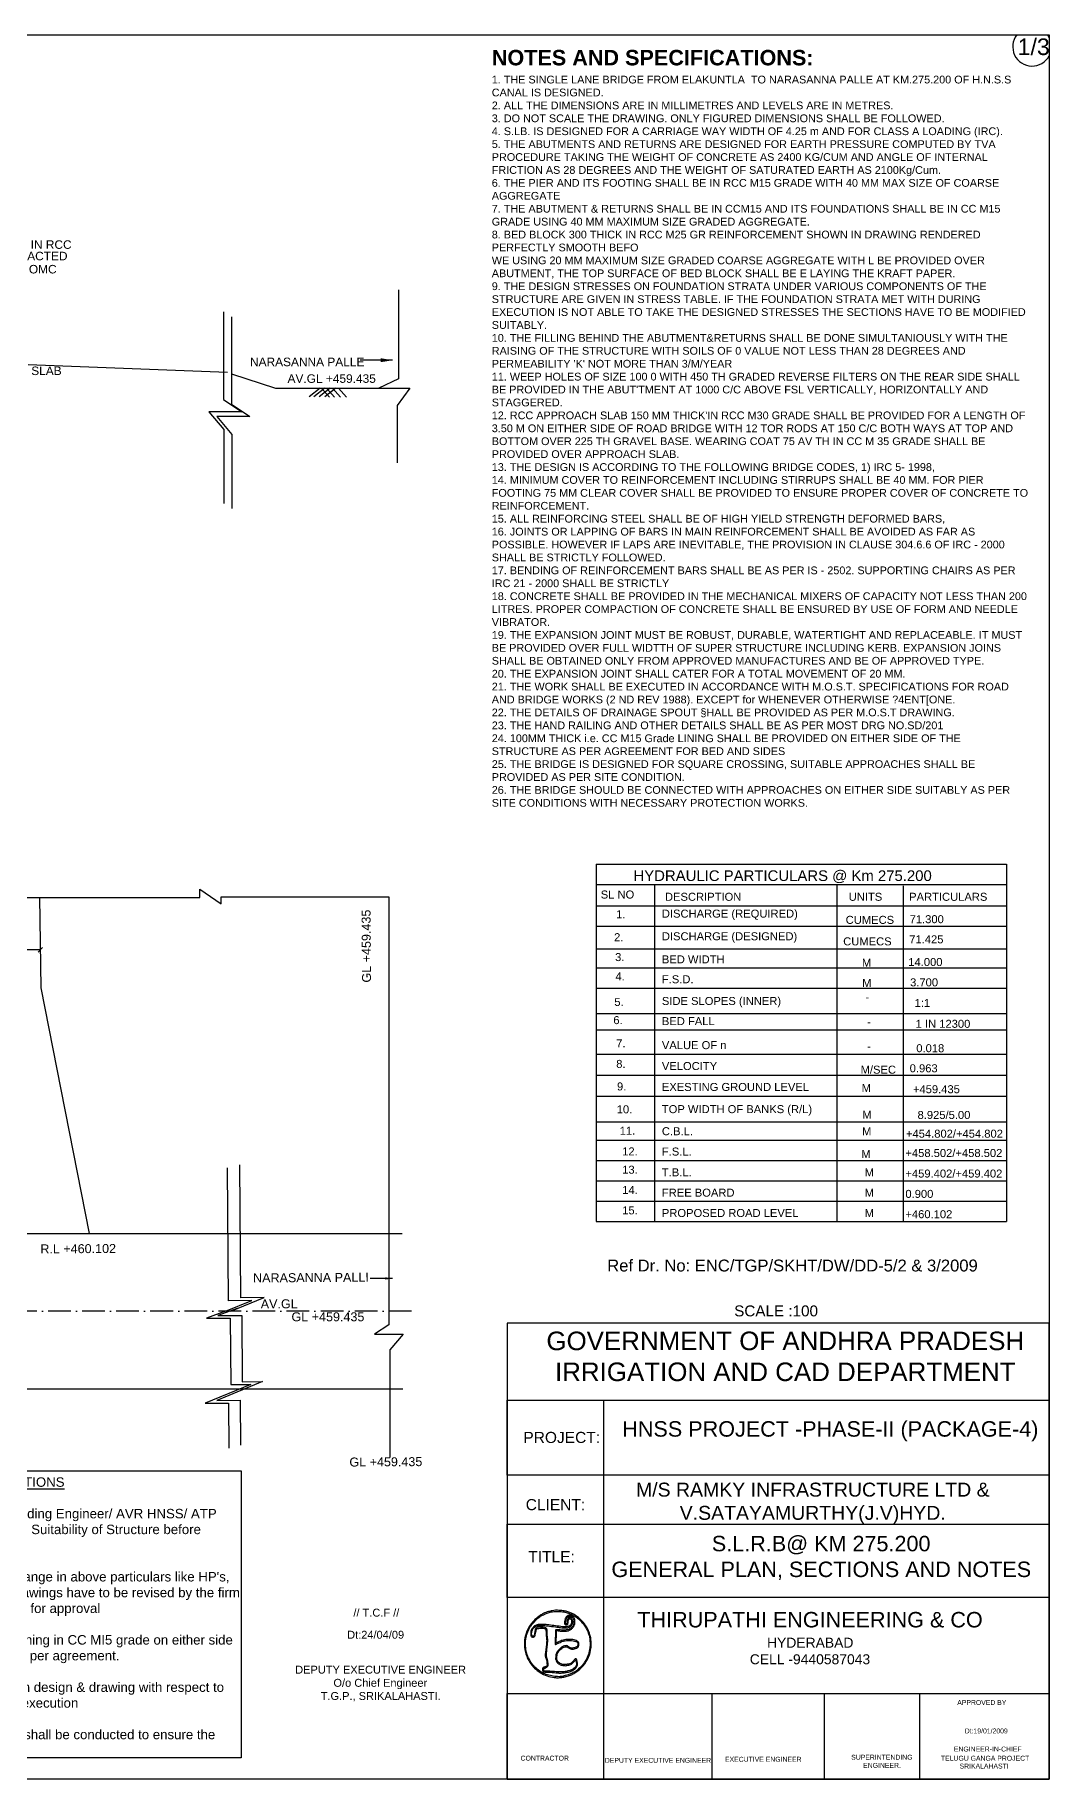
# Model space of a CAD drawing. Header units: millimetres. Extents: x 5124 to 3251958, y 2311 to 45962895.
# Drawn here: x 3230522 to 3251958, y 45926035 to 45962895 of the extents above; entities that cross this region are included whole.
import ezdxf

# ---------------------------------------------------------------- set-up
doc = ezdxf.new("R2010")
doc.units = ezdxf.units.MM
doc.header["$MEASUREMENT"] = 0
doc.linetypes.add('ACAD_ISO10W100', pattern=[18, 12, -3, 0, -3])
for name, color, linetype in [('DIMENSION', 7, 'Continuous'), ('DRAWING', 7, 'Continuous'), ('TEXT', 7, 'Continuous')]:
    doc.layers.add(name, color=color, linetype=linetype)
doc.styles.get("Standard").update_dxf_attribs({"font": 'arial.ttf', "height": 180})
doc.dimstyles.get("Standard").update_dxf_attribs({"dimtxt": 200, "dimasz": 110, "dimexe": 0.18, "dimexo": 0.0625, "dimgap": 0.09, "dimtad": 0, "dimtih": 1, "dimtoh": 1, "dimdec": 0, "dimzin": 0, "dimdsep": 46, "dimtxsty": 'Standard', "dimblk": 'OBLIQUE', "dimcen": 0.09, "dimse1": 1, "dimse2": 1, "dimadec": 0, "dimazin": 0, "dimtfac": 1, "dimtdec": 0, "dimtofl": 0, "dimtmove": 0, "dimatfit": 3, "dimfxl": 1, "dimtolj": 1, "dimtzin": 0, "dimarcsym": 0})

# ---------------------------------------------------------------- blocks, each defined once
blk = doc.blocks.new('_Oblique')
at = {"color": 0, "linetype": 'ByBlock', "lineweight": -2}
blk.add_line((-0.5, -0.5), (0.5, 0.5), dxfattribs=at)
blk = doc.blocks.new('*D97')
at = {"layer": 'Defpoints', "color": 0, "transparency": 16777216}
for p in [(3230637, 45943854), (3226951, 45943569), (3226951, 45943559)]:
    blk.add_point(p, dxfattribs=at)
at = {"layer": 'DIMENSION', "color": 0, "lineweight": -2, "transparency": 16777216}
for p, q in [((3226951, 45943559), (3228526, 45943559)), ((3230637, 45943559), (3229063, 45943559))]:
    blk.add_line(p, q, dxfattribs=at)
at = {"layer": 'DIMENSION', "color": 0, "lineweight": -2, "transparency": 16777216, "xscale": 95, "yscale": 95, "zscale": 95, "rotation": 180}
blk.add_blockref('_Oblique', (3226951, 45943559), dxfattribs=at)
at = {"layer": 'DIMENSION', "color": 0, "lineweight": -2, "transparency": 16777216, "xscale": 95, "yscale": 95, "zscale": 95}
blk.add_blockref('_Oblique', (3230637, 45943559), dxfattribs=at)
at = {"layer": 'DIMENSION', "color": 0, "transparency": 16777216, "insert": (3228794, 45943559), "char_height": 180, "attachment_point": 5}
blk.add_mtext('\\A1;5000', dxfattribs=at)

msp = doc.modelspace()

# ---------------------------------------------------------------- linework, layer by layer
for points in [[(3241456.7, 45929594, 0.011371), (3241378.8, 45929575.2, 0.02579), (3241321.2, 45929556.7, 0.027062), (3241267.5, 45929532.9, 0.013799), (3241202.7, 45929497.6, 0.049276), (3241144.2, 45929455.4, 0.020623), (3241074, 45929388.1, 0.020736), (3241008.3, 45929313.7, 0.039557), (3240963, 45929248, 0.070595), (3240890.6, 45929068.3, 0.067578), (3240869.5, 45928872.8, 0.067285), (3240901.4, 45928678, 0.06891), (3240983.7, 45928500.4, 0.057705), (3241080.6, 45928382.3, 0.054334), (3241203.7, 45928286.8, 0.05355), (3241346.2, 45928218.9, 0.052844), (3241500.6, 45928182.4, 0.040381), (3241587.5, 45928178.5, 0.03202), (3241681.1, 45928187.8, 0.031364), (3241774.9, 45928209.3, 0.03411), (3241862.7, 45928242, 0.075635), (3242038.3, 45928356.1, 0.073326), (3242174.3, 45928518.4, 0.073591), (3242257.3, 45928712.4, 0.077104), (3242278.7, 45928919, 0.004861), (3242275.3, 45928976.4, 0.019003), (3242271.4, 45929011.7, 0.02286), (3242265.3, 45929043.3, 0.009468), (3242254.3, 45929085.4, 0.065489), (3242186.3, 45929243.5, 0.057691), (3242077.2, 45929386.3, 0.058022), (3241939.2, 45929499.7, 0.068022), (3241785.7, 45929571.1, 0.035725), (3241708.4, 45929589.1, 0.021943), (3241615.5, 45929599.7, 0.021989), (3241525, 45929602, 0.048915)], [(3241748.7, 45929556, -0.010053), (3241799.4, 45929541.4, -0.02116), (3241837.9, 45929527.7, -0.022523), (3241873.7, 45929511.4, -0.013074), (3241915.1, 45929488.8, -0.040153), (3241992.5, 45929435.1, -0.032263), (3242066.6, 45929365.9, -0.031944), (3242132, 45929286.8, -0.036921), (3242183.4, 45929203.7, -0.012801), (3242200.8, 45929168.1, -0.018323), (3242214.2, 45929135.6, -0.011926), (3242223.5, 45929108.5, -0.421559), (3242220.6, 45929103.2, 0.438354), (3242220.2, 45929102.3, 0.035377), (3242221.4, 45929099.6, 0.030088), (3242223.7, 45929096.1, 0.016409), (3242226.8, 45929092.1, -0.136522), (3242242, 45929058, -0.015322), (3242252.1, 45928973, -0.019775), (3242256.5, 45928881.8, -0.035566), (3242251.8, 45928807.1, -0.046854), (3242220.6, 45928672, -0.049001), (3242165, 45928547.2, -0.049074), (3242086.3, 45928435.8, -0.047266), (3241986.5, 45928340.3, -0.036649), (3241932.6, 45928303.8, -0.020541), (3241862.5, 45928267.1, -0.020402), (3241791.8, 45928237.3, -0.050634), (3241737.6, 45928223, 0.011096), (3241727.5, 45928221.2, 0.006376), (3241715.4, 45928218.6, 0.006368), (3241703.4, 45928215.7, 0.010561), (3241693.3, 45928212.8, -0.075797), (3241599.8, 45928199.4, -0.036256), (3241478.5, 45928209.3, -0.035773), (3241355.1, 45928237.6, -0.053967), (3241253.9, 45928280.9, -0.043816), (3241139.3, 45928359.3, -0.050353), (3241045.9, 45928453.2, -0.04992), (3240972.6, 45928564.6, -0.041857), (3240917.6, 45928695.1, -0.041799), (3240901.4, 45928763.5, -0.022952), (3240892.7, 45928849.2, -0.022835), (3240891.7, 45928936.7, -0.036198), (3240899.8, 45929011.3, -0.027029), (3240915.3, 45929076.5, -0.021589), (3240938.8, 45929144.8, -0.021847), (3240967.6, 45929209.6, -0.030803), (3240999.2, 45929264.4, -0.030973), (3241037.8, 45929315.6, -0.014365), (3241093.8, 45929377.2, -0.013732), (3241151.2, 45929433.7, -0.048124), (3241192.4, 45929465.3, -0.015617), (3241225.2, 45929484.3, -0.006514), (3241270.6, 45929508, -0.006284), (3241315.6, 45929530.1, -0.02113), (3241345.8, 45929543, -0.047647), (3241436.3, 45929567.4, -0.034153), (3241540.8, 45929578, -0.033468), (3241648.4, 45929574.3, -0.039389)], [(3241789.4, 45929492.3, 0.079905), (3241770.8, 45929480.8, 0.042826), (3241752, 45929461.5, 0.042991), (3241737, 45929439.6, 0.097401), (3241730.7, 45929420.7, -0.017144), (3241729, 45929410.1, -0.007361), (3241726.1, 45929396.1, -0.007273), (3241722.4, 45929381.2, -0.009527), (3241718.7, 45929367.7, 0.057314), (3241713.9, 45929341.2, 0.105744), (3241717.2, 45929319.7, 0.129803), (3241728.2, 45929304.2, 0.112787), (3241745.9, 45929295.2, 0.089359), (3241767, 45929293.8, 0.205539), (3241780.5, 45929301.5, 0.119945), (3241788.8, 45929320.5, 0.023277), (3241793.6, 45929358, -0.017196), (3241797.9, 45929396.4, -0.101894), (3241804.8, 45929415.3, -0.209902), (3241816.1, 45929423, -0.109281), (3241833.5, 45929422.5, -0.199104), (3241855.3, 45929406.3, -0.104543), (3241866.4, 45929373.8, -0.087788), (3241864.3, 45929334.2, -0.092435), (3241848.7, 45929298.4, -0.140361), (3241812.4, 45929268.2, -0.085225), (3241757.9, 45929254.5, -0.045138), (3241672.2, 45929255.7, -0.010085), (3241526.9, 45929273.9, 0.001129), (3241386, 45929294.1, 0.010475), (3241325, 45929301.4, 0.019654), (3241278.7, 45929304.2, 0.009807), (3241220.1, 45929304.2, 0.021045), (3241158.2, 45929300.3, 0.064199), (3241117.3, 45929290.7, 0.07759), (3241084.6, 45929272.2, 0.04157), (3241050.7, 45929240.4, 0.033858), (3241027.3, 45929210.7, 0.055821), (3241012.4, 45929182.6, 0.056084), (3241004.1, 45929152, 0.03454), (3241001, 45929114.7, 0.036481), (3241003.2, 45929077.2, 0.103396), (3241011.9, 45929052.6, 0.148662), (3241027.4, 45929038.7, 0.109578), (3241050, 45929033.6, 0.120124), (3241072.4, 45929039.1, 0.145), (3241087.8, 45929054, 0.076305), (3241099, 45929083.1, 0.015923), (3241108.8, 45929137, -0.009484), (3241113.3, 45929163.8, -0.012925), (3241118.4, 45929187.8, -0.009784), (3241123.6, 45929207.3, -0.12767), (3241127.4, 45929213.8, -0.187867), (3241142, 45929220.2, -0.006627), (3241205, 45929222.1, -0.01166), (3241266, 45929221.7, -0.060862), (3241299.1, 45929216.6, -0.161099), (3241312.9, 45929207.3, -0.110854), (3241320.9, 45929190.2, -0.037878), (3241325.7, 45929156.5, -0.003666), (3241330.5, 45929074.3, 0.004284), (3241332.3, 45929044.3, 0.004704), (3241334.5, 45929015.2, 0.004401), (3241336.9, 45928990.4, 0.023561), (3241338.9, 45928977, -0.066487), (3241340.5, 45928953.2, -0.007257), (3241336, 45928898.4, -0.006419), (3241327.4, 45928818.8, -0.001903), (3241312, 45928697.2, 0.0101), (3241308.1, 45928661.2, 0.046767), (3241308.2, 45928640.3, 0.054451), (3241312.2, 45928621.3, 0.016832), (3241322.2, 45928593.7, -0.025497), (3241330, 45928571.3, -0.017703), (3241336.5, 45928545.2, -0.016989), (3241341.4, 45928517.4, -0.017395), (3241344.5, 45928489.5), (3241348.8, 45928429.7), (3241320.4, 45928413.8, -0.015536), (3241308.7, 45928407.6, -0.017122), (3241297, 45928402.5, -0.016739), (3241286.8, 45928398.8, -0.078777), (3241280.6, 45928397.8, 0.131176), (3241265.7, 45928393.8, 0.136592), (3241255.1, 45928383, 0.106124), (3241249.9, 45928365.8, 0.058162), (3241250.6, 45928343.7, 0.016688), (3241252.9, 45928331.3, 0.019181), (3241255.9, 45928319.7, 0.018627), (3241259.2, 45928310.1, 0.096084), (3241262.1, 45928305.4, 0.155202), (3241267.3, 45928302.4, 0.015688), (3241281.5, 45928300, 0.01847), (3241299, 45928298.1, 0.013691), (3241318.5, 45928297.3, -0.011921), (3241384.4, 45928294.9, -0.00413), (3241479.4, 45928288.3, -0.001098), (3241580.2, 45928280.3, -0.118504), (3241593.1, 45928276, 0.16291), (3241607.7, 45928272.6, 0.003581), (3241681.3, 45928280, 0.008625), (3241752, 45928288.8, 0.028406), (3241798, 45928298, 0.032579), (3241841.6, 45928312.4, 0.025466), (3241886.7, 45928333.5, 0.026004), (3241926.5, 45928357.3, 0.061344), (3241952.6, 45928379.8, 0.068447), (3241975.5, 45928413.5, 0.076262), (3241987.5, 45928450.9, 0.067476), (3241988.4, 45928493.8, 0.040065), (3241978.6, 45928544.2, 0.044341), (3241969.5, 45928568.3, 0.167899), (3241958.3, 45928579.5, 0.248042), (3241945.6, 45928579.1, 0.093969), (3241931.6, 45928567.2, -0.014529), (3241887.2, 45928515.3, -0.059632), (3241856, 45928488.2, -0.07471), (3241822.8, 45928472.4, -0.031322), (3241774.6, 45928460.9, -0.011719), (3241743.8, 45928456.3, -0.030157), (3241721.4, 45928454.8, -0.035481), (3241701.2, 45928456.2, -0.022756), (3241678, 45928460.4, -0.041651), (3241642.2, 45928472, -0.044873), (3241609.7, 45928489.1, -0.048687), (3241583.4, 45928510, -0.078972), (3241566.3, 45928532.7, -0.088886), (3241555.9, 45928565.4, -0.038681), (3241553.4, 45928611, -0.038538), (3241558.1, 45928657.8, -0.068656), (3241570, 45928694.6, -0.047822), (3241591.6, 45928730.1, -0.035478), (3241621.7, 45928764.9, -0.035754), (3241656, 45928794.7, -0.052131), (3241690.3, 45928815.3, -0.030465), (3241726.8, 45928829.6, -0.089851), (3241753.4, 45928833.2, -0.11423), (3241775.7, 45928827, -0.067663), (3241798.2, 45928810.5, 0.096235), (3241826.7, 45928791.9, 0.073317), (3241862.9, 45928783, 0.064558), (3241904.6, 45928784.5, 0.048869), (3241948.8, 45928796.4, 0.015923), (3241989.6, 45928813.2, 0.109612), (3242006.9, 45928826.2, 0.141247), (3242015, 45928843.7, 0.03256), (3242017.7, 45928876.5, 0.013265), (3242017.5, 45928902, 0.061516), (3242015.2, 45928916.5, 0.091027), (3242009.9, 45928927.1, 0.050414), (3242000.1, 45928937.9, 0.128873), (3241922.2, 45928977.4, 0.05989), (3241808.5, 45928988.1, 0.055893), (3241684.4, 45928971, 0.065288), (3241573.9, 45928927, -0.008116), (3241560.5, 45928919.8, -0.012981), (3241548.8, 45928914.1, -0.006773), (3241539, 45928909.8, -0.304845), (3241536.9, 45928910.2, -0.211798), (3241536, 45928912.6, -0.000838), (3241537.5, 45928941.9, -0.003985), (3241539.6, 45928975.4, -0.002472), (3241542.5, 45929014.7, 0.004385), (3241545.3, 45929055.8, 0.005065), (3241547.3, 45929095, 0.004554), (3241548.4, 45929128.2, 0.029433), (3241547.8, 45929145), (3241545.1, 45929173.4), (3241578.5, 45929168.2, 0.022308), (3241596.8, 45929166.2, 0.005402), (3241627.1, 45929164.6, 0.005531), (3241662, 45929163.5, 0.005473), (3241697, 45929163.1, 0.006594), (3241746.5, 45929163.8, 0.031106), (3241774.8, 45929166.4, 0.045299), (3241797.2, 45929172, 0.025886), (3241823.2, 45929182.5, 0.074598), (3241871.6, 45929214.6, 0.070434), (3241909.6, 45929260, 0.07263), (3241932.5, 45929312.8, 0.089071), (3241937.2, 45929366.3, 0.01957), (3241932.2, 45929405, 0.056074), (3241924.7, 45929430.9, 0.065261), (3241912.3, 45929452.3, 0.034277), (3241892, 45929475.4, 0.027009), (3241878, 45929487.8, 0.068734), (3241866.3, 45929494.8, 0.07176), (3241853.5, 45929498.1, 0.031521), (3241835.9, 45929499, 0.016443), (3241822.7, 45929498.3, 0.015199), (3241809.2, 45929496.8, 0.015395), (3241797.2, 45929494.7, 0.04795)], [(3241868.1, 45929468, -0.056619), (3241888.9, 45929446.8, -0.070112), (3241902.6, 45929422.9, -0.063176), (3241910.1, 45929394.1, -0.036102), (3241912.2, 45929358.2, -0.026103), (3241909.7, 45929321.5, -0.05922), (3241903.2, 45929294.5, -0.061276), (3241890.6, 45929270.4, -0.029698), (3241869.3, 45929242.9, -0.094532), (3241827.5, 45929210.3, -0.069609), (3241772, 45929190.9, -0.05177), (3241698.6, 45929184.1, -0.023109), (3241601.5, 45929189.7, 0.014899), (3241553.1, 45929193.2, 0.124815), (3241531.8, 45929188.8, 0.252886), (3241522.8, 45929176.2, 0.073732), (3241523.3, 45929151.6, -0.042717), (3241524.6, 45929134.8, -0.005288), (3241524.1, 45929098, -0.006212), (3241522.5, 45929054.2, -0.005103), (3241519.7, 45929007.5, 0.004606), (3241516.7, 45928957.1, 0.010714), (3241515.5, 45928919.3, 0.007341), (3241515.7, 45928890.6, 0.193504), (3241518.7, 45928883.6, 0.272952), (3241525, 45928882, 0.017404), (3241543.8, 45928888.2, 0.018882), (3241569, 45928898.5, 0.007944), (3241602.1, 45928914.1, -0.00991), (3241646.9, 45928935.1, -0.029968), (3241678.4, 45928946.8, -0.03192), (3241710, 45928954.4, -0.012489), (3241754.4, 45928960.9, -0.031624), (3241829.7, 45928965.2, -0.042774), (3241897.5, 45928958.9, -0.049658), (3241953, 45928943.2, -0.102801), (3241990.5, 45928918.6, -0.146745), (3241997.7, 45928905.1, -0.055372), (3241999.7, 45928883.6, -0.054274), (3241996.8, 45928861, -0.094139), (3241989.1, 45928843.8, -0.119575), (3241972.7, 45928829.3, -0.039208), (3241942.8, 45928816.5, -0.03788), (3241907.6, 45928807.5, -0.043914), (3241873.1, 45928804.4, -0.027336), (3241853, 45928805.5, -0.068469), (3241838.7, 45928809.1, -0.065144), (3241825.6, 45928816.5, -0.022939), (3241808.8, 45928830.3, 0.07041), (3241780.5, 45928849.5, 0.111511), (3241752, 45928856.2, 0.08847), (3241718.8, 45928850.6, 0.032101), (3241674.8, 45928831.6, 0.049567), (3241637.4, 45928807.5, 0.035227), (3241600.5, 45928773.9, 0.034846), (3241568.3, 45928734.8, 0.044392), (3241544.6, 45928694.6, 0.072348), (3241535.6, 45928665.2, 0.020236), (3241530.1, 45928617.2, 0.012952), (3241527.8, 45928568.9, 0.265664), (3241534.5, 45928556.6, -0.115377), (3241537.3, 45928553.9, -0.049412), (3241539.6, 45928549.2, -0.04534), (3241541.2, 45928543.5, -0.044785), (3241541.7, 45928537.6, 0.179828), (3241549.2, 45928517.5, 0.032309), (3241577.6, 45928488.5, 0.035345), (3241612, 45928461.8, 0.067561), (3241643.5, 45928446.5, 0.028537), (3241679.8, 45928436.8, 0.039847), (3241713.2, 45928432.6, 0.038236), (3241747.9, 45928433.6, 0.023572), (3241788.3, 45928439.9, 0.033201), (3241829.8, 45928451.3, 0.052304), (3241863.2, 45928467.1, 0.054197), (3241891.9, 45928488.9, 0.038969), (3241918.8, 45928518.8, -0.007998), (3241929, 45928531.7, -0.011914), (3241938.4, 45928542.7, -0.007046), (3241946.6, 45928551.5, -0.189724), (3241949.4, 45928552.8, -0.31512), (3241951.7, 45928551.4, -0.012989), (3241955.5, 45928542, -0.018519), (3241959.4, 45928530.1, -0.0116), (3241963.2, 45928515.8, -0.076654), (3241967.6, 45928462.2, -0.116551), (3241953.8, 45928417.8, -0.101292), (3241919.6, 45928380.1, -0.047771), (3241862.8, 45928346.4, -0.047916), (3241789.4, 45928319.9, -0.038807), (3241706.8, 45928305.5, -0.030246), (3241605.1, 45928302, -0.013533), (3241471.5, 45928309.2, 0.003397), (3241428.4, 45928312.3, 0.003258), (3241384.8, 45928315, 0.003226), (3241346.2, 45928316.8, 0.011736), (3241321.7, 45928317.2), (3241275.5, 45928316.9), (3241275.5, 45928338.9), (3241275.5, 45928356), (3241275.5, 45928366.4, -0.255878), (3241277, 45928369, -0.021331), (3241284, 45928373.1, -0.024284), (3241293.4, 45928377.5, -0.016153), (3241304.5, 45928381.6, 0.029102), (3241316.9, 45928386.5, 0.019825), (3241330.5, 45928393.6, 0.020023), (3241343.1, 45928401.4, 0.037497), (3241352.5, 45928408.9, 0.047773), (3241363.3, 45928421.1, 0.109676), (3241368.2, 45928432.2, 0.059805), (3241369.4, 45928448.3, 0.007063), (3241367.4, 45928484.3, 0.017193), (3241364.7, 45928509.6, 0.01193), (3241360, 45928537.9, 0.012048), (3241354.1, 45928565, 0.024163), (3241348, 45928586, -0.021994), (3241340.2, 45928612.4, -0.038871), (3241336.4, 45928634.8, -0.030789), (3241335.6, 45928660.8, -0.009072), (3241337.7, 45928700.6, -0.001709), (3241339.8, 45928729.2, -0.001884), (3241342, 45928756.9, -0.001751), (3241344.1, 45928780.6, -0.009616), (3241345.5, 45928793.3, 0.002783), (3241357.1, 45928886.3, 0.015642), (3241361.5, 45928936.2, 0.027419), (3241361.5, 45928972.5, 0.025052), (3241357.6, 45929009.7, -0.013359), (3241354.5, 45929034.3, -0.007032), (3241351.8, 45929064.9, -0.006991), (3241350, 45929096.4, -0.010691), (3241349.4, 45929123.8, 0.009817), (3241348.3, 45929173.3, 0.054013), (3241344.3, 45929199.8, 0.099692), (3241336, 45929216.7, 0.084336), (3241321.4, 45929230.3, 0.111049), (3241295, 45929240.2, 0.01671), (3241238.6, 45929246.1, 0.019303), (3241180.8, 45929248, 0.061247), (3241142.4, 45929243, 0.116126), (3241120.4, 45929231.5, 0.097571), (3241104.2, 45929210.7, 0.067516), (3241093, 45929178.4, 0.026486), (3241086.2, 45929131.7, -0.029178), (3241080, 45929091.1, -0.08956), (3241069.5, 45929065.5, -0.186289), (3241055.5, 45929055.1, -0.209405), (3241038.9, 45929057.5, -0.132851), (3241026.5, 45929070.9, -0.091992), (3241020.3, 45929090.8, -0.064225), (3241020.6, 45929117.9, -0.027894), (3241027.6, 45929153.4, -0.043994), (3241039.7, 45929187.6, -0.055217), (3241056.9, 45929216.4, -0.053692), (3241080.4, 45929241.4, -0.038475), (3241111.3, 45929264.1, -0.115688), (3241160.1, 45929280.5, -0.031518), (3241241.9, 45929283.1, -0.022483), (3241358.6, 45929274.1, -0.007666), (3241526.9, 45929251, 0.006179), (3241578.5, 45929243.7, 0.0054), (3241632.6, 45929237.4, 0.005436), (3241681.6, 45929232.7, 0.016056), (3241715.4, 45929230.9, 0.009603), (3241753.3, 45929230.9, 0.036421), (3241776.8, 45929233, 0.048057), (3241796.3, 45929238.2, 0.026799), (3241818.9, 45929248.1, 0.051449), (3241850.5, 45929268.1, 0.079901), (3241872.3, 45929291.9, 0.083725), (3241884.9, 45929320.4, 0.062275), (3241889.2, 45929354.6, 0.027547), (3241888.2, 45929371.8, 0.025908), (3241885.4, 45929389.1, 0.027051), (3241881, 45929405.1, 0.042534), (3241875.4, 45929418.2, 0.029286), (3241866.4, 45929432.8, 0.113768), (3241858.6, 45929439.9, 0.10469), (3241848.1, 45929443.1, 0.022841), (3241829.2, 45929444, 0.022154), (3241810.1, 45929443.1, 0.107946), (3241799.8, 45929439.9, 0.118554), (3241792.3, 45929432.9, 0.029201), (3241783.8, 45929418.1, 0.04357), (3241778.8, 45929405.2, 0.022936), (3241774.6, 45929388.5, 0.022268), (3241771.8, 45929370.5, 0.027017), (3241770.9, 45929353.4, -0.013965), (3241770.4, 45929335, -0.050225), (3241768.6, 45929323.5, -0.097184), (3241765.4, 45929316.9, -0.23583), (3241760.7, 45929314.6, -0.162421), (3241747.8, 45929318.9, -0.180712), (3241740.7, 45929329.9, -0.084641), (3241739.9, 45929350.4, -0.019045), (3241745.6, 45929384.9, -0.042593), (3241757.9, 45929426.5, -0.090406), (3241775.5, 45929455, -0.113659), (3241798.9, 45929471.4, -0.096515), (3241828.7, 45929477.2, -0.029399), (3241840.3, 45929476.6, -0.028215), (3241851.9, 45929474.5, -0.029397), (3241861.9, 45929471.6, -0.08398)]]:
    msp.add_lwpolyline(points, format="xyb", close=True)
at = {"layer": 'DIMENSION'}
for start, end in [(142.16632, 332.12609), (27.87391, 37.83368)]:
    msp.add_arc((3251597.6, 45962645), 408, start, end, dxfattribs=at)
at = {"layer": 'DRAWING'}
msp.add_lwpolyline([(3188868.1, 45962895.2), (3251958.3, 45962895.2), (3251958.3, 45926035), (3188868.1, 45926035)], close=True, dxfattribs=at)
for points in [[(3238205.1, 45957507.8), (3238205.1, 45955625), (3237788.6, 45955432), (3238449.1, 45955432), (3238177.7, 45955062.4)], [(3234510.9, 45957040.8), (3234510.9, 45955192.6), (3234895.3, 45954928.3), (3234200.2, 45954928.3), (3234515.4, 45954553.9), (3234515.4, 45952990.2)], [(3234678.5, 45956940.1), (3234678.5, 45955091.9), (3235063, 45954827.7), (3234367.9, 45954827.7), (3234683.1, 45954453.2), (3234683.1, 45952889.5)], [(3230377.3, 45955931.3), (3234592.2, 45955765.1)], [(3234678.5, 45955735), (3235605.1, 45955432), (3237864.9, 45955432)], [(3236552.4, 45955432), (3236321.1, 45955244.4)], [(3236649, 45955432), (3236417.7, 45955244.4)], [(3236760.2, 45955432), (3236528.9, 45955244.4)], [(3236580.2, 45955432), (3236748.6, 45955240.8)], [(3236881.7, 45955432), (3236650.4, 45955244.4)], [(3236683.1, 45955432), (3236851.5, 45955240.8)], [(3236809.4, 45955432), (3236977.8, 45955240.8)], [(3236940.4, 45955432), (3237108.8, 45955240.8)], [(3238177.7, 45955062.4), (3238177.7, 45953848.9)], [(3213781.4, 45944638.5), (3223272.9, 45944638.5), (3223272.9, 45944808.2), (3223697.6, 45944495.1), (3223697.6, 45944668.2), (3232774.2, 45944668.2), (3234004.8, 45944668.2), (3234004.8, 45944838.8), (3234462.2, 45944529.9), (3234462.2, 45944677.8), (3238004.9, 45944677.8), (3238004.9, 45935924.2), (3238004.9, 45935633.8), (3237699.6, 45935435.2), (3238306.3, 45935435.2), (3238020.8, 45935104.3), (3238020.8, 45932834.2)], [(3231678.8, 45937567.3), (3230652, 45942754), (3230626.1, 45944668.2)], [(3234552.9, 45935923.5), (3235106.7, 45936147.6), (3234613.8, 45936144.4), (3234595.8, 45938951.9)], [(3234660.2, 45935924.2), (3235365.9, 45936209.8), (3234873, 45936206.6), (3234855, 45939014.1)], [(3214057, 45937567.3), (3238286, 45937567.3)], [(3234795.8, 45935982.6), (3234389.1, 45935832.1), (3234894.4, 45935835.4), (3234903.4, 45934432.1), (3235331.8, 45934434.8), (3234365.7, 45934037), (3234860.4, 45934040.1), (3234866.5, 45933090.4)], [(3234552.9, 45935923.5), (3234146.2, 45935773.1), (3234651.6, 45935776.3), (3234660.6, 45934373), (3235088.9, 45934375.8), (3234122.9, 45933977.9), (3234617.6, 45933981.1), (3234623.7, 45933031.4)], [(3214057, 45934281.1), (3238296.4, 45934281.1)]]:
    msp.add_lwpolyline(points, dxfattribs=at)
at = {"layer": 'DRAWING', "linetype": 'ACAD_ISO10W100', "ltscale": 40}
msp.add_lwpolyline([(3238482.4, 45935924.2), (3214057, 45935924.2)], dxfattribs=at)
at = {"layer": 'TEXT', "ltscale": 0.02}
for points in [[(3242387.1, 45945369), (3251055.3, 45945369)], [(3242387.1, 45944943.9), (3251055.3, 45944943.9)], [(3243618.8, 45944943.9), (3243618.8, 45937816.8)], [(3247469.6, 45944943.9), (3247469.6, 45937816.8)], [(3248874.9, 45944909.2), (3248874.9, 45937816.8)], [(3242387.1, 45944489.7), (3251055.3, 45944489.7)], [(3242387.1, 45944060), (3251055.3, 45944060)], [(3242387.1, 45943581.3), (3251055.3, 45943581.3)], [(3242387.1, 45943176.2), (3251055.3, 45943176.2)], [(3242387.1, 45942746.5), (3251055.3, 45942746.5)], [(3242387.1, 45942214.1), (3251055.3, 45942214.1)], [(3242387.1, 45941870.4), (3251055.3, 45941870.4)], [(3242387.1, 45941354.8), (3251055.3, 45941354.8)], [(3242387.1, 45940912.9), (3251055.3, 45940912.9)], [(3242387.1, 45940471), (3251055.3, 45940471)], [(3242387.1, 45939928.2), (3251055.3, 45939928.2)], [(3242387.1, 45939535.4), (3251055.3, 45939535.4)], [(3242387.1, 45939105.7), (3251055.3, 45939105.7)], [(3242387.1, 45938676), (3251055.3, 45938676)], [(3242387.1, 45938246.4), (3251055.3, 45938246.4)], [(3242387.1, 45937816.8), (3251055.3, 45937816.8)]]:
    msp.add_lwpolyline(points, dxfattribs=at)
at = {"layer": 'TEXT'}
for points in [[(3242387.1, 45945369), (3242387.1, 45937816.8)], [(3251055.3, 45945369), (3251055.3, 45937816.8)], [(3242538.6, 45934045.5), (3242538.6, 45926035)], [(3244827.2, 45927842.5), (3244827.2, 45926035)], [(3247203.5, 45927842.5), (3247203.5, 45926035)], [(3249221.2, 45927842.5), (3249221.2, 45926035)]]:
    msp.add_lwpolyline(points, dxfattribs=at)
for points in [[(3251958.3, 45935668.3), (3240504.8, 45935668.3), (3240504.8, 45926035), (3251958.3, 45926035)], [(3240504.8, 45934045.5), (3251958.3, 45934045.5), (3251958.3, 45932457.5), (3240504.8, 45932457.5)], [(3224134.8, 45932548), (3234881, 45932548), (3234881, 45926482.6), (3224134.8, 45926482.6)], [(3240504.8, 45931420.4), (3251958.3, 45931420.4), (3251958.3, 45929870.7), (3240504.8, 45929870.7)], [(3240504.8, 45927842.5), (3251958.3, 45927842.5), (3251958.3, 45926035), (3240504.8, 45926035)]]:
    msp.add_lwpolyline(points, close=True, dxfattribs=at)

# ---------------------------------------------------------------- texts
at = {"layer": 'DRAWING', "attachment_point": 1}
for s, insert, char_height, width in [('CUMECS', (3247658.7, 45944277.7), 169.08, 1049.458), ('M \\P', (3248007, 45942943.1), 169.08, 169.662), ('M \\P', (3248010.3, 45940160.8), 169.08, 169.662), ('M \\P', (3247989.1, 45939330.2), 169.08, 169.662), ('GL +459.435', (3235945.3, 45935899.9), 189.855, 1684.491)]:
    msp.add_mtext(s, dxfattribs=dict(at, insert=insert, char_height=char_height, width=width))
at = {"layer": 'TEXT'}
for s, height, p in [('150 THICK APPROACH SLAB IN RCC', 180, (3226925.3, 45958374)), ('M30 OVER 225 THICK COMPACTED', 180, (3226950.7, 45958131.5)), ('GRAVEL BASE AT OMC', 180, (3228173.4, 45957853.8)), ('APPROACH SLAB', 180, (3228964, 45955706.3)), ('NARASANNA PALLE', 180, (3235068.9, 45955894.1)), ('AV.GL +459.435', 180, (3235861.9, 45955542.1)), ('SCALE :100', 230.43, (3245302, 45935814.3)), ('// T.C.F //', 166.736, (3237253.8, 45929469.5)), ('Dt:24/04/09', 166.736, (3237121.8, 45929002.8)), ('APPROVED BY', 103.671, (3250016.6, 45927601.8)), ('Dt:19/01/2009', 103.671, (3250174.7, 45927000.8)), ('CONTRACTOR', 103.67, (3240787.6, 45926425.9)), ('TELUGU GANGA PROJECT', 103.671, (3249672, 45926424.4)), ('SRIKALAHASTI', 103.671, (3250065.3, 45926258.3))]:
    msp.add_text(s, height=height, dxfattribs=at).set_placement(p)
for s, height, rotation, p in [(' GL +459.435', 189.855, 90.36816, (3237626.8, 45942795)), ('R.L +460.102', 189.855, 0.36816, (3230638, 45937144.3)), ('NARASANNA PALLI', 189.855, 0.36816, (3235134.1, 45936530.9)), ('AV.GL ', 189.86, 0.36816, (3235295.8, 45935981.7)), (' GL +459.435', 189.855, 0.36816, (3237096.6, 45932639.4))]:
    msp.add_text(s, height=height, rotation=rotation, dxfattribs=at).set_placement(p)
at = {"layer": 'TEXT', "attachment_point": 1}
for s, insert, char_height, width in [('1/3', (3251292.9, 45962819.5), 350, 377.716), ("{\\fArial|b1|i0|c0|p34;\\H1.9972x;NOTES AND SPECIFICATIONS:\\H0.62589x;\\P}1. THE SINGLE LANE BRIDGE FROM ELAKUNTLA  TO NARASANNA PALLE AT KM.275.200 OF H.N.S.S CANAL IS DESIGNED. \\P2. ALL THE DIMENSIONS ARE IN MILLIMETRES AND LEVELS ARE IN METRES. \\P3. DO NOT SCALE THE DRAWING. ONLY FIGURED DIMENSIONS SHALL BE FOLLOWED. \\P4. S.LB. IS DESIGNED FOR A CARRIAGE WAY WIDTH OF 4.25 m AND FOR CLASS A LOADING (IRC). \\P5. THE ABUTMENTS AND RETURNS ARE DESIGNED FOR EARTH PRESSURE COMPUTED BY TVA PROCEDURE TAKING THE WEIGHT OF CONCRETE AS 2400 KG/CUM AND ANGLE OF INTERNAL FRICTION AS 28 DEGREES AND THE WEIGHT OF SATURATED EARTH AS 2100Kg/Cum. \\P6. THE PIER AND ITS FOOTING SHALL BE IN RCC M15 GRADE WITH 40 MM MAX SIZE OF COARSE AGGREGATE \\P7. THE ABUTMENT & RETURNS SHALL BE IN CCM15 AND ITS FOUNDATIONS SHALL BE IN CC M15 GRADE USING 40 MM MAXIMUM SIZE GRADED AGGREGATE. \\P8. BED BLOCK 300 THICK IN RCC M25 GR REINFORCEMENT SHOWN IN DRAWING RENDERED PERFECTLY SMOOTH BEFO \\PWE USING 20 MM MAXIMUM SIZE GRADED COARSE AGGREGATE WITH L BE PROVIDED OVER ABUTMENT, THE TOP SURFACE OF BED BLOCK SHALL BE E LAYING THE KRAFT PAPER. \\P9. THE DESIGN STRESSES ON FOUNDATION STRATA UNDER VARIOUS COMPONENTS OF THE STRUCTURE ARE GIVEN IN STRESS TABLE. IF THE FOUNDATION STRATA MET WITH DURING EXECUTION IS NOT ABLE TO TAKE THE DESIGNED STRESSES THE SECTIONS HAVE TO BE MODIFIED SUITABLY. \\P10. THE FILLING BEHIND THE ABUTMENT&RETURNS SHALL BE DONE SIMULTANIOUSLY WITH THE RAISING OF THE STRUCTURE WITH SOILS OF 0 VALUE NOT LESS THAN 28 DEGREES AND PERMEABILITY 'K' NOT MORE THAN 3/M/YEAR \\P11. WEEP HOLES OF SIZE 100 0 WITH 450 TH GRADED REVERSE FILTERS ON THE REAR SIDE SHALL BE PROVIDED IN THE ABUT'TMENT AT 1000 C/C ABOVE FSL VERTICALLY, HORIZONTALLY AND STAGGERED. \\P12. RCC APPROACH SLAB 150 MM THICK'IN RCC M30 GRADE SHALL BE PROVIDED FOR A LENGTH OF 3.50 M ON EITHER SIDE OF ROAD BRIDGE WITH 12 TOR RODS AT 150 C/C BOTH WAYS AT TOP AND BOTTOM OVER 225 TH GRAVEL BASE. WEARING COAT 75 AV TH IN CC M 35 GRADE SHALL BE PROVIDED OVER APPROACH SLAB. \\P13. THE DESIGN IS ACCORDING TO THE FOLLOWING BRIDGE CODES, 1) IRC 5- 1998, \\P14. MINIMUM COVER TO REINFORCEMENT INCLUDING STIRRUPS SHALL BE 40 MM. FOR PIER FOOTING 75 MM CLEAR COVER SHALL BE PROVIDED TO ENSURE PROPER COVER OF CONCRETE TO REINFORCEMENT. \\P15. ALL REINFORCING STEEL SHALL BE OF HIGH YIELD STRENGTH DEFORMED BARS, \\P16. JOINTS OR LAPPING OF BARS IN MAIN REINFORCEMENT SHALL BE AVOIDED AS FAR AS POSSIBLE. HOWEVER IF LAPS ARE INEVITABLE, THE PROVISION IN CLAUSE 304.6.6 OF IRC - 2000 SHALL BE STRICTLY FOLLOWED. \\P17. BENDING OF REINFORCEMENT BARS SHALL BE AS PER IS - 2502. SUPPORTING CHAIRS AS PER IRC 21 - 2000 SHALL BE STRICTLY \\P18. CONCRETE SHALL BE PROVIDED IN THE MECHANICAL MIXERS OF CAPACITY NOT LESS THAN 200 LITRES. PROPER COMPACTION OF CONCRETE SHALL BE ENSURED BY USE OF FORM AND NEEDLE VIBRATOR. \\P19. THE EXPANSION JOINT MUST BE ROBUST, DURABLE, WATERTIGHT AND REPLACEABLE. IT MUST BE PROVIDED OVER FULL WIDTTH OF SUPER STRUCTURE INCLUDING KERB. EXPANSION JOINS SHALL BE OBTAINED ONLY FROM APPROVED MANUFACTURES AND BE OF APPROVED TYPE. \\P20. THE EXPANSION JOINT SHALL CATER FOR A TOTAL MOVEMENT OF 20 MM. \\P21. THE WORK SHALL BE EXECUTED IN ACCORDANCE WITH M.O.S.T. SPECIFICATIONS FOR ROAD AND BRIDGE WORKS (2 ND REV 1988). EXCEPT for WHENEVER OTHERWISE ?4ENT[ONE.\\P22. THE DETAILS OF DRAINAGE SPOUT §HALL BE PROVIDED AS PER M.O.S.T DRAWING. \\P23. THE HAND RAILING AND OTHER DETAILS SHALL BE AS PER MOST DRG NO.SD/201 \\P24. 100MM THICK i.e. CC M15 Grade LINING SHALL BE PROVIDED ON EITHER SIDE OF THE STRUCTURE AS PER AGREEMENT FOR BED AND SIDES \\P25. THE BRIDGE IS DESIGNED FOR SQUARE CROSSING, SUITABLE APPROACHES SHALL BE PROVIDED AS PER SITE CONDITION. \\P26. THE BRIDGE SHOULD BE CONNECTED WITH APPROACHES ON EITHER SIDE SUITABLY AS PER SITE CONDITIONS WITH NECESSARY PROTECTION WORKS. ", (3240178.7, 45962577.9), 163.7335, 11305.142), ('\\PHYDRAULIC PARTICULARS @ Km 275.200', (3243173.5, 45945615.5), 225.439, 9587.73), (' SL NO', (3242415.6, 45944813.4), 169.08, 1246.691), ('DISCHARGE (REQUIRED)', (3243773.6, 45944409.8), 169.08, 4714.53), (' DESCRIPTION ', (3243773.6, 45944765.6), 169.08, 2881.579), ('UNITS', (3247722.2, 45944765.6), 169.08, 1122.152), ('PARTICULARS', (3248999.7, 45944765.6), 169.08, 2687.742), ('1.', (3242807.4, 45944395.8), 169.08, 249.601), ('71.300 ', (3249010.3, 45944291.8), 169.08, 930.583), ('2.', (3242764.1, 45943911.7), 169.08, 249.601), ('DISCHARGE (DESIGNED)', (3243773.6, 45943931), 169.08, 4692.95), ('  \\PCUMECS \\P ', (3247606.1, 45944104.9), 169.08, 1054.794), ('\\P71.425', (3249002.2, 45944148.7), 169.08, 1151.34), ('3.', (3242785.2, 45943491.5), 169.08, 249.601), ('BED WIDTH', (3243773.6, 45943443), 169.08, 2134.305), ('M ', (3248002.1, 45943370.9), 169.08, 198.828), ('14.000', (3248982.3, 45943387), 169.08, 615.829), ('4.', (3242791.3, 45943082.6), 169.08, 249.601), ('F.S.D.', (3243773.6, 45943022.4), 169.08, 1042.135), ('3.700 ', (3249020.2, 45942957.3), 169.08, 773.206), ('SIDE SLOPES (INNER)', (3243773.6, 45942563.9), 169.08, 17183.654), ('5.', (3242768.7, 45942543), 169.08, 249.601), ('-', (3248078.6, 45942645.6), 169.1, 198.828), ('1:1', (3249116, 45942522), 169.08, 1239.041), ('6.', (3242748.1, 45942159.2), 169.08, 249.601), ('BED FALL', (3243773.6, 45942137.2), 169.08, 1805.069), ('-', (3248114.9, 45942122), 169.1, 198.828), ('1 IN 12300', (3249137.3, 45942081.2), 169.08, 1182.746), ('7.', (3242808.5, 45941669), 169.08, 249.601), ('VALUE OF n', (3243773.6, 45941630.7), 169.08, 2231.892), ('-', (3248114.9, 45941606.4), 169.1, 198.828), (' 0.018 \\P', (3249085.3, 45941565.6), 169.08, 774.312), ('8.', (3242808.5, 45941234), 169.08, 249.601), ('VELOCITY', (3243773.6, 45941188.8), 169.08, 1929.583), ('M/SEC', (3247974, 45941112.4), 169.08, 733.413), ('0.963', (3249011.4, 45941141.3), 169.08, 773.897), ('9.', (3242824.7, 45940757.8), 169.08, 249.601), ('EXESTING GROUND LEVEL', (3243773.6, 45940746.9), 169.08, 4437.375), ('M ', (3247995.7, 45940724.3), 169.08, 198.828), ('+459.435', (3249080.5, 45940699.2), 169.08, 773.206), ('10.', (3242819.5, 45940274.3), 169.08, 249.601), ('TOP WIDTH OF BANKS (R/L)', (3243773.6, 45940277.9), 169.08, 5235.12), (' 8.925/5.00 ', (3249112.2, 45940155.1), 169.08, 1402.576), ('11.', (3242882.2, 45939821.6), 169.08, 249.601), ('C.B.L.', (3243773.6, 45939811.3), 169.08, 1033.35), ('M ', (3248004.5, 45939808.6), 169.08, 198.828), ('+454.802/+454.802', (3248932.6, 45939759.4), 169.08, 1253.904), ('12.', (3242934.5, 45939384.4), 169.08, 249.601), ('F.S.L.', (3243773.6, 45939381.6), 169.08, 977.205), ('\\P+458.502/+458.502', (3248920.7, 45939632.7), 169.08, 1253.904), ('13.', (3242935.3, 45938998.2), 169.08, 249.601), ('T.B.L.', (3243773.6, 45938942.7), 169.08, 1000.121), ('M ', (3248060, 45938940.2), 169.08, 340.086), ('+459.402/+459.402', (3248920.7, 45938916.8), 169.08, 1253.904), ('14.', (3242935.3, 45938568.5), 169.08, 249.601), ('FREE BOARD', (3243773.6, 45938513), 169.08, 2565.018), ('M ', (3248060, 45938510.5), 169.08, 340.086), ('15.', (3242935.3, 45938138.9), 169.08, 249.601), ('0.900', (3248920.7, 45938487.1), 169.08, 1253.904), ('PROPOSED ROAD LEVEL', (3243773.6, 45938083.4), 169.08, 3308.131), ('M ', (3248060, 45938080.9), 169.08, 340.086), ('+460.102', (3248920.7, 45938057.5), 169.08, 1253.904), ('Ref Dr. No: ENC/TGP/SKHT/DW/DD-5/2 & 3/2009 ', (3242618.7, 45937013.8), 250.979, 10962.164), ('PROJECT:', (3240846.6, 45933373), 234.63, 2189.156), ("\\pi3702.2;{\\LSPECIAL CONDITIONS  \\P\\pi5194.6;\\P\\pi0;}1. The Superintending Engineer/ AVR HNSS/ ATP has to ensure SBC, HPs, TPs, Levels, Location, Suitability of Structure before execution as per tender agreement.\\P\\P 2. If there is a change in above particulars like HP's, suitability of stress on the soil, the designs & drawings have to be revised by the firm and resubmit the same of the ENC/ TGP/ SKHT for approval \\P\\P3. 100 mm thick lining in CC MI5 grade on either side of the structure shall be provided for a length as per agreement. \\P\\P4. Any deviation in design & drawing with respect to agreement conditions shall be taken off before execution \\P\\P5. Plate load test shall be conducted to ensure the SBC of foundation strata before execution. ", (3224435.3, 45932412.5), 200, 10389.22), ('\\pi16.742;M/S RAMKY INFRASTRUCTURE LTD &\\P\\pi941.36;V.SATAYAMURTHY(J.V)HYD.', (3243209.6, 45932300), 294.544, 7469.205), ('CLIENT:', (3240896.3, 45931953), 234.63, 2189.156), ('\\pi2779;S.L.R.B@ KM 275.200\\P\\pi656.47;GENERAL PLAN, SECTIONS AND NOTES', (3242050.1, 45931176.1), 326.582, 10137.999), ('TITLE:', (3240950.3, 45930853.4), 234.63, 1272.295), ('\\pi1434.4;THIRUPATHI ENGINEERING & CO\\P\\pi4175.6;{\\H0.64302x;HYDERABAD\\P\\pi3810.7;CELL -9440587043}', (3241820.8, 45929567.5), 326.582, 10137.999), ('\\pi1063.2;DEPUTY EXECUTIVE ENGINEER\\P\\pi1871.8;O/o Chief Engineer\\P\\pi1602.6;T.G.P., SRIKALAHASTI. ', (3234960.5, 45928431), 166.736, 5716.547), ('ENGINEER-IN-CHIEF  ', (3249945.9, 45926722.7), 103.671, 1826.151), ('DEPUTY EXECUTIVE ENGINEER  ', (3242568.9, 45926483.5), 103.671, 2911.669), ('  EXECUTIVE ENGINEER  ', (3245027.4, 45926506), 103.671, 2911.669), ('\\pi273.09;SUPERINTENDING \\P\\pi526.75;ENGINEER.', (3247502.1, 45926549.7), 103.671, 1826.151)]:
    msp.add_mtext(s, dxfattribs=dict(at, insert=insert, char_height=char_height, width=width))
at = {"layer": 'TEXT', "color": 7, "width": 11176.452, "attachment_point": 5}
for s, insert, char_height in [('GOVERNMENT OF ANDHRA PRADESH\\PIRRIGATION AND CAD DEPARTMENT', (3246381.7, 45934966.5), 391.898), ('HNSS PROJECT -PHASE-II (PACKAGE-4)', (3247334.1, 45933386.3), 326.582)]:
    msp.add_mtext(s, dxfattribs=dict(at, insert=insert, char_height=char_height))

# ---------------------------------------------------------------- dimensions: what is measured, and where the dimension line sits
at = {"layer": 'DIMENSION'}
dim = msp.add_linear_dim(base=(3226951.5, 45943559.3), p1=(3230637.1, 45943853.8), p2=(3226951.5, 45943569.2), angle=180, text='5000', dimstyle='Standard', override={"dimasz": 95, "dimarcsym": 1}, dxfattribs=at)
dim.commit()
dim.dimension.update_dxf_attribs({"geometry": '*D97', "text_midpoint": (3228794.3, 45943559.3)})

# ---------------------------------------------------------------- leaders
at = {"layer": 'DRAWING'}
for points, override in [([(3238083.7, 45956020.1), (3237398.3, 45956020.1)], {"dimasz": 250, "dimgap": 0.09, "dimtad": 0, "dimarcsym": 1}), ([(3238080.9, 45936615.6), (3237609.3, 45936615.6)], {"dimasz": 150, "dimgap": 0.09, "dimtad": 0, "dimarcsym": 1})]:
    msp.add_leader(points, dimstyle='Standard', override=override, dxfattribs=at)

doc.saveas('drawing.dxf')
